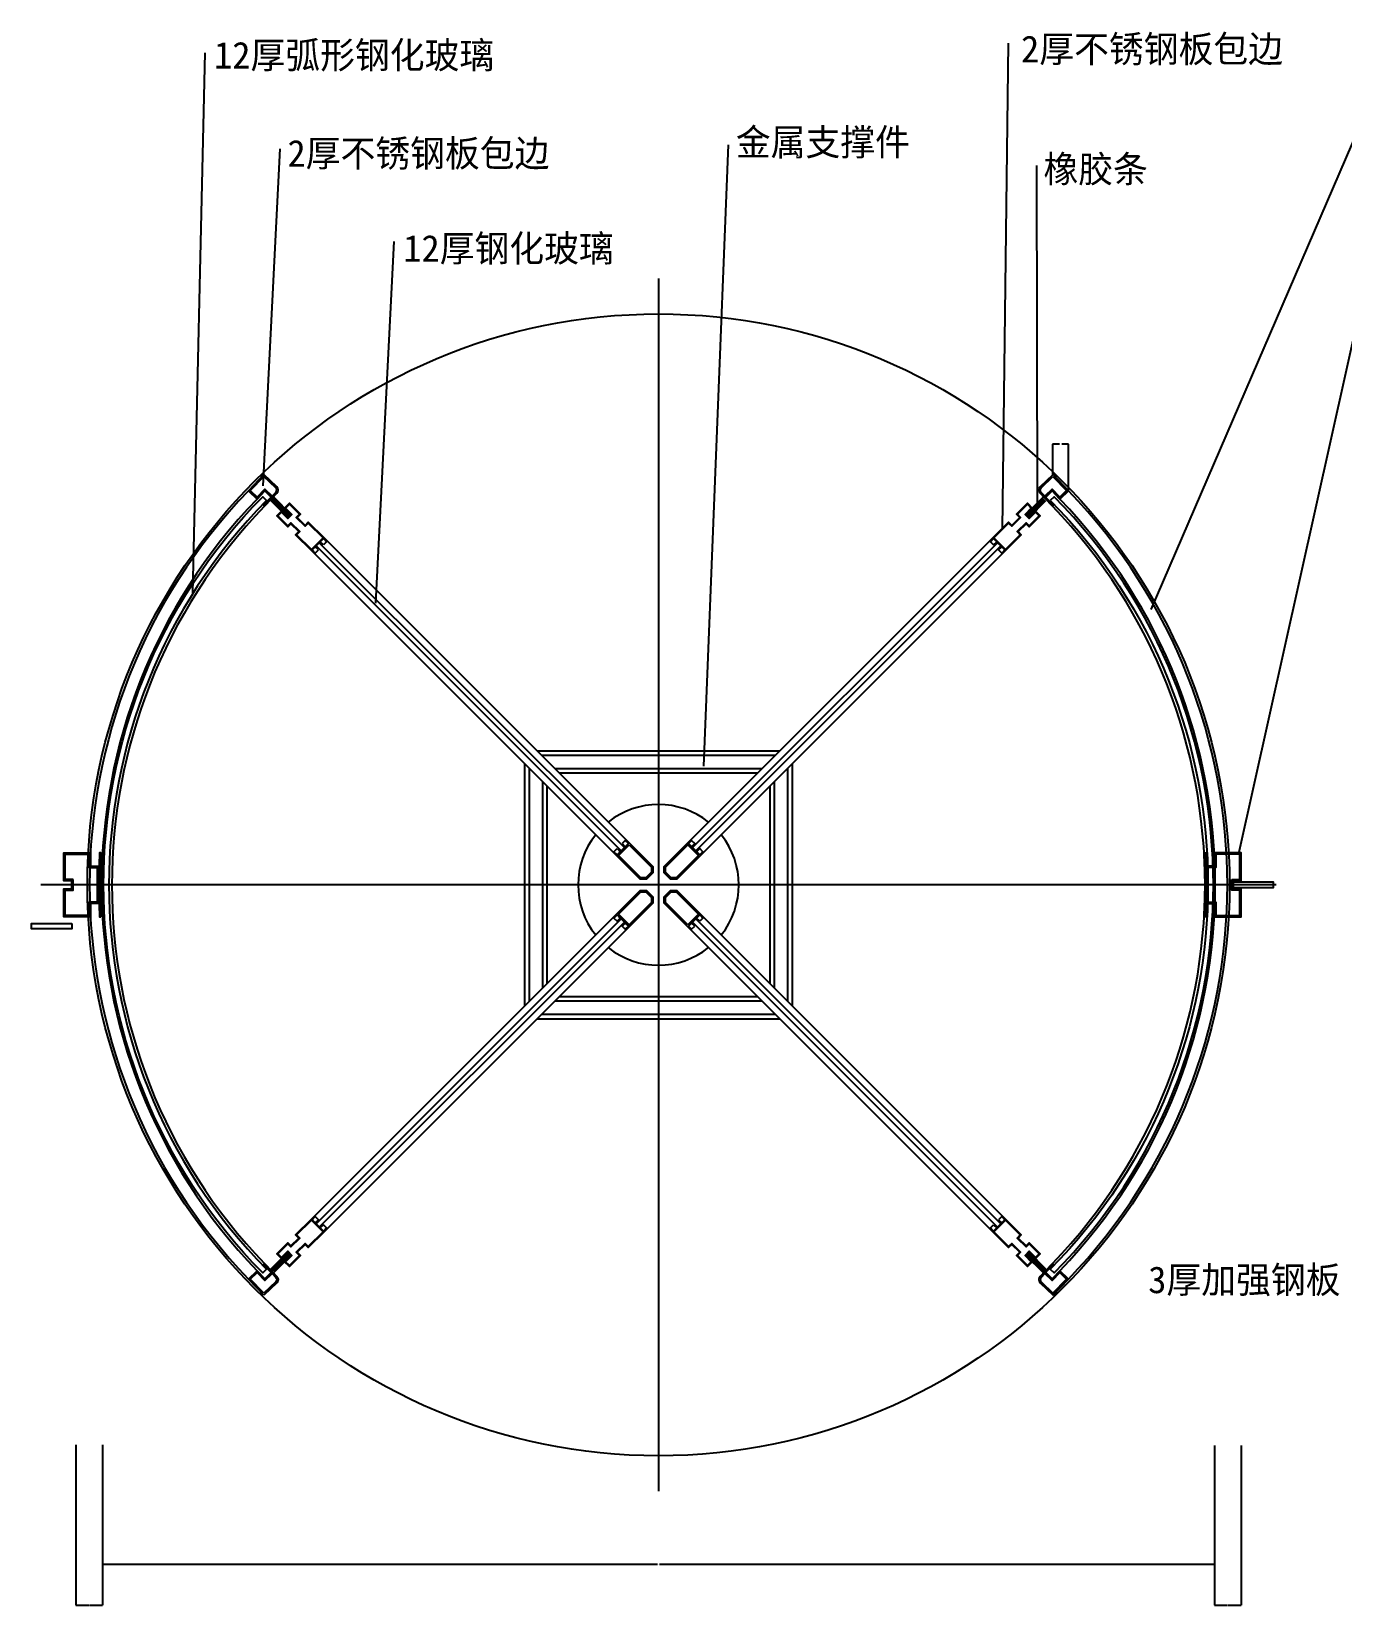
# Model space of a CAD drawing. Header units: metres. Extents: x -1 to 5294, y 0 to 7029.
# Drawn here: x 58 to 2993, y 3499 to 7027 of the extents above; entities that cross this region are included whole.
import ezdxf

# ---------------------------------------------------------------- set-up
doc = ezdxf.new("R2010")
doc.units = ezdxf.units.M
for name, color, linetype in [('3', 3, 'Continuous'), ('4', 4, 'Continuous'), ('7', 7, 'Continuous'), ('DIM', 3, 'Continuous'), ('TEXT', 3, 'Continuous')]:
    doc.layers.add(name, color=color, linetype=linetype)
doc.dimstyles.get("Standard").update_dxf_attribs({"dimtxt": 2.5, "dimasz": 2.5, "dimexe": 1.25, "dimexo": 0.625, "dimtad": 1, "dimcen": 2.5, "dimazin": 3, "dimtfac": 1, "dimtmove": 0, "dimatfit": 3})

# ---------------------------------------------------------------- blocks, each defined once
blk = doc.blocks.new('*D6')
for p, q in [((2707.88, 3858.4), (2707.88, 3500.12)), ((2767.88, 3858.4), (2767.88, 3500.12)), ((2708.13, 3500.12), (2736.88, 3500.12)), ((2738.88, 3500.12), (2767.63, 3500.12))]:
    blk.add_line(p, q)
at = {"layer": 'Defpoints'}
for p in [(2707.88, 3858.4), (2767.88, 3858.4), (2707.88, 3500.12)]:
    blk.add_point(p, dxfattribs=at)
at = {"layer": 'DIM', "insert": (2737.88, 3500.12), "char_height": 1, "attachment_point": 5}
blk.add_mtext('60', dxfattribs=at)
blk = doc.blocks.new('*D7')
for p, q in [((156.88, 3859.79), (156.88, 3500.29)), ((216.88, 3859.79), (216.88, 3500.29)), ((157.13, 3500.29), (185.88, 3500.29)), ((187.88, 3500.29), (216.63, 3500.29))]:
    blk.add_line(p, q)
at = {"layer": 'Defpoints'}
for p in [(156.88, 3859.79), (216.88, 3859.79), (156.88, 3500.29)]:
    blk.add_point(p, dxfattribs=at)
at = {"layer": 'DIM', "insert": (186.88, 3500.29), "char_height": 1, "attachment_point": 5}
blk.add_mtext('60', dxfattribs=at)
blk = doc.blocks.new('*D8')
for p, q in [((216.88, 3858.4), (216.88, 3592.31)), ((2707.88, 3858.4), (2707.88, 3592.31)), ((217.13, 3592.31), (1460.38, 3592.31)), ((1464.38, 3592.31), (2707.63, 3592.31))]:
    blk.add_line(p, q)
at = {"layer": 'Defpoints'}
for p in [(216.88, 3858.4), (2707.88, 3858.4), (216.88, 3592.31)]:
    blk.add_point(p, dxfattribs=at)
at = {"layer": 'DIM', "insert": (1462.38, 3592.31), "char_height": 1, "attachment_point": 5}
blk.add_mtext('2491', dxfattribs=at)
blk = doc.blocks.new('*D42')
for p, q in [((2360.85, 6102.22), (2345.42, 6102.22)), ((2345.67, 6033.35), (2345.67, 6102.22)), ((2381.28, 6102.22), (2365.85, 6102.22)), ((2381.03, 5997.99), (2381.03, 6102.22))]:
    blk.add_line(p, q)
at = {"layer": 'Defpoints'}
for p in [(2381.03, 6102.22), (2345.67, 6033.35), (2381.03, 5997.99)]:
    blk.add_point(p, dxfattribs=at)
at = {"layer": 'DIM', "insert": (2363.35, 6102.22), "char_height": 1, "attachment_point": 5}
blk.add_mtext('35,36', dxfattribs=at)

msp = doc.modelspace()

# ---------------------------------------------------------------- linework, layer by layer
at = {"layer": '3'}
for p, q in [((633.42, 5939.29), (595.64, 5977.06)), ((634.83, 5940.7), (597.06, 5978.48)), ((636.25, 5942.12), (598.47, 5979.89)), ((637.66, 5943.53), (599.88, 5981.31)), ((2287.1, 5943.53), (2324.88, 5981.31)), ((2288.52, 5942.12), (2326.29, 5979.89)), ((2289.93, 5940.7), (2327.71, 5978.48)), ((2291.35, 5939.29), (2329.12, 5977.06)), ((633.42, 4289.85), (595.64, 4252.07)), ((634.83, 4288.43), (597.06, 4250.66)), ((636.25, 4287.02), (598.47, 4249.24)), ((637.66, 4285.6), (599.88, 4247.83)), ((2287.1, 4285.6), (2324.88, 4247.83)), ((2288.52, 4287.02), (2326.29, 4249.24)), ((2289.93, 4288.43), (2327.71, 4250.66)), ((2291.35, 4289.85), (2329.12, 4252.07))]:
    msp.add_line(p, q, dxfattribs=at)
for points in [[(578.48, 6029.79), (547.98, 5998.08), (563.12, 5983.52), (580.44, 6001.54), (597.02, 5985.6), (605.34, 5994.25, 0.41), (605.15, 6004.14)], [(2346.28, 6029.79), (2376.78, 5998.08), (2361.65, 5983.52), (2344.32, 6001.54), (2327.74, 5985.6), (2319.42, 5994.25, -0.41), (2319.62, 6004.14)], [(578.48, 4199.34), (547.98, 4231.06), (563.12, 4245.61), (580.44, 4227.59), (597.02, 4243.54), (605.34, 4234.89, -0.41), (605.15, 4224.99)], [(2346.28, 4199.34), (2376.78, 4231.06), (2361.65, 4245.61), (2344.32, 4227.59), (2327.74, 4243.54), (2319.42, 4234.89, 0.41), (2319.62, 4224.99)]]:
    msp.add_lwpolyline(points, format="xyb", close=True, dxfattribs=at)
for points in [[(594.21, 5975.67), (632, 5937.87), (639.07, 5944.94), (601.28, 5982.74)], [(2323.48, 5982.74), (2285.69, 5944.94), (2292.76, 5937.87), (2330.55, 5975.67)], [(1734.1, 5414.57), (1190.67, 5414.57)], [(1724.1, 5404.57), (1200.67, 5404.57)], [(1162.38, 5386.28), (1162.38, 4842.85)], [(1172.38, 5376.28), (1172.38, 4852.85)], [(1694.1, 5374.57), (1230.67, 5374.57)], [(1684.1, 5364.57), (1240.67, 5364.57)], [(1752.38, 4852.85), (1752.38, 5376.28)], [(1762.38, 4842.85), (1762.38, 5386.28)], [(1202.38, 5346.28), (1202.38, 4882.85)], [(1212.38, 5336.28), (1212.38, 4892.85)], [(1712.38, 4892.85), (1712.38, 5336.28)], [(1722.38, 4882.85), (1722.38, 5346.28)], [(1230.67, 4854.57), (1694.1, 4854.57)], [(1240.67, 4864.57), (1684.1, 4864.57)], [(1190.67, 4814.57), (1734.1, 4814.57)], [(1200.67, 4824.57), (1724.1, 4824.57)], [(601.28, 4246.39), (639.07, 4284.19), (632, 4291.26), (594.21, 4253.47)], [(2330.55, 4253.47), (2292.76, 4291.26), (2285.69, 4284.19), (2323.48, 4246.39)]]:
    msp.add_lwpolyline(points, dxfattribs=at)
for points in [[(2306.9, 5949.89), (2315.39, 5941.41), (2292.88, 5918.9), (2285.81, 5925.97), (2266.01, 5906.17), (2273.08, 5899.1), (2239.85, 5865.87), (2213.68, 5892.03), (2246.92, 5925.26), (2253.99, 5918.19), (2273.79, 5937.99), (2266.72, 5945.06), (2289.22, 5967.57), (2297.71, 5959.09), (2283.57, 5944.94), (2292.76, 5935.75)], [(1396.62, 5204.37), (1446.65, 5154.34), (1446.65, 5142.68), (1434.27, 5130.29), (1422.61, 5130.29), (1372.58, 5180.33)], [(1552.18, 5180.33), (1502.15, 5130.29), (1490.49, 5130.29), (1478.11, 5142.68), (1478.11, 5154.34), (1528.14, 5204.37)], [(151.22, 5126.57), (133.22, 5126.57), (133.22, 5183.57), (187.22, 5183.57), (187.22, 5153.57), (205.23, 5153.57), (205.23, 5075.57), (187.22, 5075.57), (187.22, 5045.57), (133.22, 5045.57), (133.22, 5102.57), (151.22, 5102.57)], [(2746.88, 5126.57), (2764.88, 5126.57), (2764.88, 5183.57), (2710.88, 5183.57), (2710.88, 5153.57), (2692.88, 5153.57), (2692.88, 5075.57), (2710.88, 5075.57), (2710.88, 5045.57), (2764.88, 5045.57), (2764.88, 5102.57), (2746.88, 5102.57)], [(1372.58, 5048.81), (1422.61, 5098.84), (1434.27, 5098.84), (1446.65, 5086.45), (1446.65, 5074.8), (1396.62, 5024.76)], [(1528.14, 5024.76), (1478.11, 5074.8), (1478.11, 5086.45), (1490.49, 5098.84), (1502.15, 5098.84), (1552.18, 5048.81)], [(617.86, 4279.24), (609.38, 4287.72), (631.88, 4310.23), (638.96, 4303.16), (658.75, 4322.96), (651.68, 4330.03), (684.92, 4363.27), (711.08, 4337.1), (677.85, 4303.87), (670.78, 4310.94), (650.98, 4291.14), (658.05, 4284.07), (635.54, 4261.56), (627.05, 4270.05), (641.2, 4284.19), (632, 4293.38)], [(2297.71, 4270.05), (2289.22, 4261.56), (2266.72, 4284.07), (2273.79, 4291.14), (2253.99, 4310.94), (2246.92, 4303.87), (2213.68, 4337.1), (2239.85, 4363.27), (2273.08, 4330.03), (2266.01, 4322.96), (2285.81, 4303.16), (2292.88, 4310.23), (2315.39, 4287.72), (2306.9, 4279.24), (2292.76, 4293.38), (2283.57, 4284.19)]]:
    msp.add_lwpolyline(points, close=True, dxfattribs=at)
msp.add_circle((1462.38, 5114.57), 1279.5, dxfattribs=at)
at = {"layer": '4'}
for points in [[(148.22, 5123.57), (130.22, 5123.57), (130.22, 5186.57), (190.22, 5186.57), (190.22, 5156.57), (208.23, 5156.57), (208.23, 5072.57), (190.22, 5072.57), (190.22, 5042.57), (130.22, 5042.57), (130.22, 5105.57), (148.22, 5105.57)], [(1396.62, 5208.61), (1449.65, 5155.58), (1449.65, 5141.44), (1435.51, 5127.29), (1421.37, 5127.29), (1368.34, 5180.33)], [(1556.43, 5180.33), (1503.39, 5127.29), (1489.25, 5127.29), (1475.11, 5141.44), (1475.11, 5155.58), (1528.14, 5208.61)], [(1368.34, 5048.81), (1421.37, 5101.84), (1435.51, 5101.84), (1449.65, 5087.7), (1449.65, 5073.55), (1396.62, 5020.52)], [(1528.14, 5020.52), (1475.11, 5073.55), (1475.11, 5087.7), (1489.25, 5101.84), (1503.39, 5101.84), (1556.43, 5048.81)]]:
    msp.add_lwpolyline(points, close=True, dxfattribs=at)
at = {"layer": '7'}
for p, q in [((713.2, 5892.03), (1396.62, 5208.61)), ((1528.14, 5208.61), (2211.56, 5892.03)), ((1368.34, 5180.33), (684.92, 5863.75)), ((2239.85, 5863.75), (1556.43, 5180.33)), ((684.92, 4365.39), (1368.34, 5048.81)), ((1556.43, 5048.81), (2239.85, 4365.39)), ((1396.62, 5020.52), (713.2, 4337.1)), ((2211.56, 4337.1), (1528.14, 5020.52))]:
    msp.add_line(p, q, dxfattribs=at)
for points in [[(578.39, 6034.03), (543.74, 5997.99), (563.2, 5979.28), (580.53, 5997.3), (597.11, 5981.36), (607.5, 5992.17, 0.41), (607.23, 6006.31)], [(2346.37, 6034.03), (2381.03, 5997.99), (2361.56, 5979.28), (2344.24, 5997.3), (2327.66, 5981.36), (2317.26, 5992.17, -0.41), (2317.54, 6006.31)], [(584.52, 5976.11, 0.41), (584.52, 4253.02), (575.87, 4244.7, -0.41), (575.87, 5984.43)], [(2340.24, 5976.11, -0.41), (2340.24, 4253.02), (2348.89, 4244.7, 0.41), (2348.89, 5984.43)], [(213.34, 5042.57, -0.03), (213.34, 5186.57), (210.34, 5186.57, 0.03), (210.34, 5042.57)], [(2684.76, 5042.57, 0.03), (2684.76, 5186.57), (2687.77, 5186.57, -0.03), (2687.77, 5042.57)], [(578.39, 4195.1), (543.74, 4231.14), (563.2, 4249.85), (580.53, 4231.84), (597.11, 4247.78), (607.5, 4236.97, -0.41), (607.23, 4222.83)], [(2346.37, 4195.1), (2381.03, 4231.14), (2361.56, 4249.85), (2344.24, 4231.84), (2327.66, 4247.78), (2317.26, 4236.97, 0.41), (2317.54, 4222.83)]]:
    msp.add_lwpolyline(points, format="xyb", close=True, dxfattribs=at)
for points in [[(594.94, 5983.43), (577.61, 5965.42), (579.78, 5963.34), (597.11, 5981.36)], [(624.93, 5959.09), (635.54, 5969.69), (660.17, 5945.06), (653.1, 5937.99), (670.78, 5920.31), (677.85, 5927.39), (713.2, 5892.03), (684.92, 5863.75), (649.56, 5899.1), (656.63, 5906.17), (638.96, 5923.85), (631.88, 5916.78), (607.25, 5941.41), (617.86, 5952.02), (632, 5937.87), (639.07, 5944.94)], [(627.05, 5959.09), (635.54, 5967.57), (658.05, 5945.06), (650.98, 5937.99), (670.78, 5918.19), (677.85, 5925.26), (711.08, 5892.03), (684.92, 5865.87), (651.68, 5899.1), (658.75, 5906.17), (638.96, 5925.97), (631.88, 5918.9), (609.38, 5941.41), (617.86, 5949.89), (632, 5935.75), (641.2, 5944.94)], [(2306.9, 5952.02), (2317.51, 5941.41), (2292.88, 5916.78), (2285.81, 5923.85), (2268.13, 5906.17), (2275.2, 5899.1), (2239.85, 5863.75), (2211.56, 5892.03), (2246.92, 5927.39), (2253.99, 5920.31), (2271.66, 5937.99), (2264.59, 5945.06), (2289.22, 5969.69), (2299.83, 5959.09), (2285.69, 5944.94), (2292.76, 5937.87)], [(2329.82, 5983.43), (2347.15, 5965.42), (2344.99, 5963.34), (2327.66, 5981.36)], [(700.52, 5865.2), (693.45, 5872.27), (686.38, 5865.2), (693.45, 5858.13)], [(1386.01, 5198.01), (702.59, 5881.42), (695.52, 5874.35), (1378.94, 5190.93)], [(711.74, 5876.43), (704.67, 5883.5), (711.74, 5890.57), (718.81, 5883.5)], [(1545.82, 5190.93), (2229.24, 5874.35), (2222.17, 5881.42), (1538.75, 5198.01)], [(2213.02, 5876.43), (2220.09, 5883.5), (2213.02, 5890.57), (2205.95, 5883.5)], [(2224.25, 5865.2), (2231.32, 5872.27), (2238.39, 5865.2), (2231.32, 5858.13)], [(1369.79, 5195.93), (1376.86, 5188.86), (1369.79, 5181.79), (1362.72, 5188.86)], [(1381.02, 5207.15), (1388.09, 5200.08), (1395.16, 5207.15), (1388.09, 5214.22)], [(1543.74, 5207.15), (1536.67, 5200.08), (1529.6, 5207.15), (1536.67, 5214.22)], [(1554.97, 5195.93), (1547.9, 5188.86), (1554.97, 5181.79), (1562.04, 5188.86)], [(2749.88, 5123.57), (2767.88, 5123.57), (2767.88, 5186.57), (2707.88, 5186.57), (2707.88, 5156.57), (2689.88, 5156.57), (2689.88, 5072.57), (2707.88, 5072.57), (2707.88, 5042.57), (2767.88, 5042.57), (2767.88, 5105.57), (2749.88, 5105.57)], [(2749.88, 5120.57), (2749.88, 5108.57), (2840.34, 5108.57), (2840.34, 5120.57)], [(1369.79, 5033.21), (1376.86, 5040.28), (1369.79, 5047.35), (1362.72, 5040.28)], [(1554.97, 5033.21), (1547.9, 5040.28), (1554.97, 5047.35), (1562.04, 5040.28)], [(148.22, 5027.75), (148.22, 5015.75), (57.77, 5015.75), (57.77, 5027.75)], [(1378.94, 5038.2), (695.52, 4354.78), (702.59, 4347.71), (1386.01, 5031.13)], [(1381.02, 5021.98), (1388.09, 5029.05), (1395.16, 5021.98), (1388.09, 5014.91)], [(1543.74, 5021.98), (1536.67, 5029.05), (1529.6, 5021.98), (1536.67, 5014.91)], [(1538.75, 5031.13), (2222.17, 4347.71), (2229.24, 4354.78), (1545.82, 5038.2)], [(617.86, 4277.12), (607.25, 4287.72), (631.88, 4312.35), (638.96, 4305.28), (656.63, 4322.96), (649.56, 4330.03), (684.92, 4365.39), (713.2, 4337.1), (677.85, 4301.75), (670.78, 4308.82), (653.1, 4291.14), (660.17, 4284.07), (635.54, 4259.44), (624.93, 4270.05), (639.07, 4284.19), (632, 4291.26)], [(700.52, 4363.93), (693.45, 4356.86), (686.38, 4363.93), (693.45, 4371)], [(711.74, 4352.7), (704.67, 4345.63), (711.74, 4338.56), (718.81, 4345.63)], [(2213.02, 4352.7), (2220.09, 4345.63), (2213.02, 4338.56), (2205.95, 4345.63)], [(2299.83, 4270.05), (2289.22, 4259.44), (2264.59, 4284.07), (2271.66, 4291.14), (2253.99, 4308.82), (2246.92, 4301.75), (2211.56, 4337.1), (2239.85, 4365.39), (2275.2, 4330.03), (2268.13, 4322.96), (2285.81, 4305.28), (2292.88, 4312.35), (2317.51, 4287.72), (2306.9, 4277.12), (2292.76, 4291.26), (2285.69, 4284.19)], [(2224.25, 4363.93), (2231.32, 4356.86), (2238.39, 4363.93), (2231.32, 4371)], [(594.94, 4245.7), (577.61, 4263.72), (579.78, 4265.8), (597.11, 4247.78)], [(2329.82, 4245.7), (2347.15, 4263.72), (2344.99, 4265.8), (2327.66, 4247.78)]]:
    msp.add_lwpolyline(points, close=True, dxfattribs=at)
for radius, start, end in [(1274.5, 136.12, 223.88), (1274.5, 316.12, 43.88), (1247.5, 136.12, 223.88), (1224.5, 136.12, 223.88), (1224.5, 316.12, 43.88), (1247.5, 316.12, 43.88), (180, 51.38, 128.62), (180, 141.38, 218.62), (180, 321.38, 38.62), (180, 231.38, 308.62)]:
    msp.add_arc((1462.38, 5114.57), radius, start, end, dxfattribs=at)
at = {"layer": 'DIM'}
for p, q in [((1462.38, 6473.61), (1462.38, 3755.52)), ((2846.19, 5114.57), (78.57, 5114.57))]:
    msp.add_line(p, q, dxfattribs=at)

# ---------------------------------------------------------------- texts
at = {"layer": 'TEXT'}
for s, p in [('2厚不锈钢板包边', (2274.73, 6957.98)), ('12厚弧形钢化玻璃', (466.81, 6944.06)), ('金属支撑件', (1635.81, 6749.09)), ('2厚不锈钢板包边', (631.28, 6724.13)), ('橡胶条', (2324.88, 6688.76)), ('12厚钢化玻璃', (890.67, 6511)), ('3厚加强钢板', (2559.58, 4199.53))]:
    msp.add_text(s, height=60, dxfattribs=at).set_placement(p)

# ---------------------------------------------------------------- dimensions: what is measured, and where the dimension line sits
at = {"layer": 'DIM'}
for base, p1, p2, picture, middle in [((2381.03, 6102.22), (2381.03, 5997.99), (2345.67, 6033.35), '*D42', (2363.35, 6102.22)), ((156.88, 3500.29), (156.88, 3859.79), (216.88, 3859.79), '*D7', (186.88, 3500.29)), ((216.88, 3592.31), (216.88, 3858.4), (2707.88, 3858.4), '*D8', (1462.38, 3592.31)), ((2707.88, 3500.12), (2707.88, 3858.4), (2767.88, 3858.4), '*D6', (2737.88, 3500.12))]:
    dim = msp.add_linear_dim(base=base, p1=p1, p2=p2, dimstyle='Standard', dxfattribs=at)
    dim.commit()
    dim.dimension.update_dxf_attribs({"geometry": picture, "text_midpoint": middle})

# ---------------------------------------------------------------- leaders
for points in [[(2232.79, 5911.78), (2246.45, 7000.64)], [(2566.02, 5731.6), (3110.49, 6993.22)], [(419.55, 5769.33), (446.95, 6979.04)], [(576.86, 6008.96), (614.95, 6764.24)], [(1564.09, 5380.84), (1619.59, 6773.02)], [(2762.3, 5184.99), (3112.01, 6755.49)], [(2311.75, 5964.35), (2309.74, 6726.66)], [(829.43, 5745.55), (870.31, 6556.15)]]:
    msp.add_leader(points, dimstyle='Standard', dxfattribs=at)

doc.saveas('drawing.dxf')
